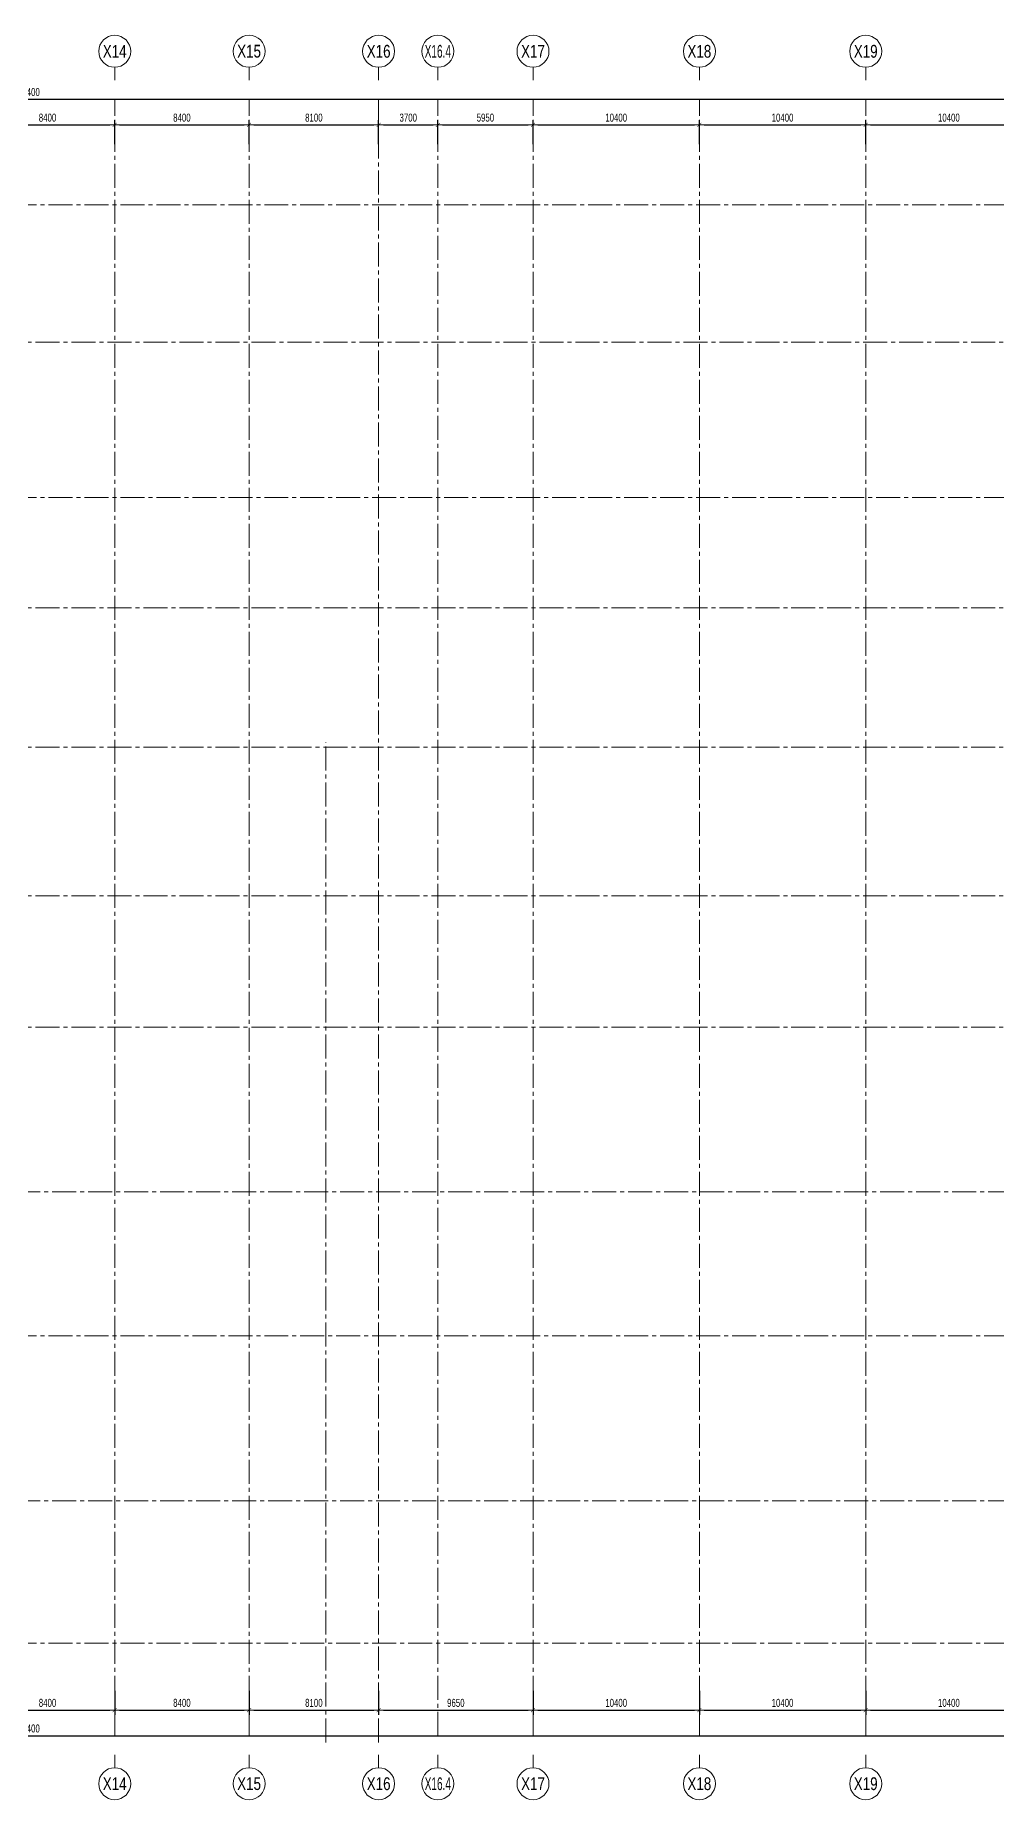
# Model space of a CAD drawing. Header units: millimetres. Extents: x -13196 to 230222, y -9787 to 100488.
# Drawn here: x 109234 to 169340, y -9787 to 100488 of the extents above; entities that cross this region are included whole.
import ezdxf
from ezdxf.enums import TextEntityAlignment as Align

# ---------------------------------------------------------------- set-up
doc = ezdxf.new("R2010")
doc.units = ezdxf.units.MM
doc.linetypes.add('CENTER2', pattern=[1.125, 0.75, -0.125, 0.125, -0.125])
doc.layers.get('Defpoints').update_dxf_attribs({"color": 151, "lineweight": 9})
for name, color, linetype, lineweight in [('NDC_S_AXIS', 5, 'CENTER2', 13), ('NDC_S_DIM', 1, 'Continuous', 15), ('NDC_S_SYMBOL', 1, 'Continuous', 15), ('NDC_S_TEXT SYMBOL', 7, 'Continuous', 20)]:
    doc.layers.add(name, color=color, linetype=linetype, lineweight=lineweight)
doc.styles.add('NDC_ANNO', font='', dxfattribs={"width": 0.8})
doc.styles.add('NDC_DIM', font='', dxfattribs={"width": 0.75})
doc.styles.get('NDC_ANNO').set_extended_font_data('Dotum')
doc.styles.get('NDC_DIM').set_extended_font_data('Dotum')
doc.dimstyles.new('NDC_dim_200', dxfattribs={"dimscale": 200, "dimtxt": 2.5, "dimasz": 1.5, "dimexe": 1.5, "dimexo": 2.5, "dimgap": 1, "dimtad": 1, "dimdec": 0, "dimzin": 0, "dimdsep": 46, "dimtxsty": 'NDC_DIM', "dimblk": 'DIMMARK', "dimcen": 0.09, "dimdle": 1.2, "dimclrd": 1, "dimclre": 1, "dimclrt": 3, "dimadec": 0, "dimazin": 0, "dimtfac": 1, "dimtdec": 0, "dimtix": 1, "dimtofl": 0, "dimtmove": 0, "dimatfit": 3, "dimfxl": 6, "dimfxlon": 1, "dimtolj": 1, "dimtzin": 0, "dimarcsym": 0})

# ---------------------------------------------------------------- blocks, each defined once
blk = doc.blocks.new('DIMMARK')
at = {"layer": 'NDC_S_DIM', "color": 1}
blk.add_line((-1.5, 0), (1, 0), dxfattribs=at)
at = {"layer": 'NDC_S_DIM', "color": 2, "const_width": 0.1}
blk.add_lwpolyline([(-0.42, -0.42), (0.42, 0.42)], dxfattribs=at)
blk = doc.blocks.new('*D384')
at = {"layer": 'Defpoints', "color": 0, "transparency": 16777216}
for p in [(217400, 96488), (0, 89900), (217400, 89900)]:
    blk.add_point(p, dxfattribs=at)
at = {"layer": 'NDC_S_DIM', "color": 1, "lineweight": -2, "transparency": 16777216}
for p, q in [((0, 95288), (0, 96788)), ((300, 96488), (217100, 96488)), ((217400, 95288), (217400, 96788))]:
    blk.add_line(p, q, dxfattribs=at)
at = {"layer": 'NDC_S_DIM', "color": 1, "lineweight": -2, "transparency": 16777216, "xscale": 300, "yscale": 300, "zscale": 300, "rotation": 180}
blk.add_blockref('DIMMARK', (0, 96488), dxfattribs=at)
at = {"layer": 'NDC_S_DIM', "color": 1, "lineweight": -2, "transparency": 16777216, "xscale": 300, "yscale": 300, "zscale": 300}
blk.add_blockref('DIMMARK', (217400, 96488), dxfattribs=at)
at = {"layer": 'NDC_S_DIM', "color": 3, "transparency": 16777216, "insert": (108700, 96938), "char_height": 500, "attachment_point": 5, "style": 'NDC_DIM'}
blk.add_mtext('\\A1;217400', dxfattribs=at)
blk = doc.blocks.new('*D415')
at = {"layer": 'Defpoints', "color": 0, "transparency": 16777216}
for p in [(0, 0), (217400, 0), (217400, -5787)]:
    blk.add_point(p, dxfattribs=at)
at = {"layer": 'NDC_S_DIM', "color": 1, "lineweight": -2, "transparency": 16777216}
for p, q in [((0, -4587), (0, -6087)), ((217400, -4587), (217400, -6087)), ((300, -5787), (217100, -5787))]:
    blk.add_line(p, q, dxfattribs=at)
at = {"layer": 'NDC_S_DIM', "color": 1, "lineweight": -2, "transparency": 16777216, "xscale": 300, "yscale": 300, "zscale": 300, "rotation": 180}
blk.add_blockref('DIMMARK', (0, -5787), dxfattribs=at)
at = {"layer": 'NDC_S_DIM', "color": 1, "lineweight": -2, "transparency": 16777216, "xscale": 300, "yscale": 300, "zscale": 300}
blk.add_blockref('DIMMARK', (217400, -5787), dxfattribs=at)
at = {"layer": 'NDC_S_DIM', "color": 3, "transparency": 16777216, "insert": (108700, -5337), "char_height": 500, "attachment_point": 5, "style": 'NDC_DIM'}
blk.add_mtext('\\A1;217400', dxfattribs=at)
blk = doc.blocks.new('*D358')
at = {"layer": 'Defpoints', "color": 0, "ltscale": 200, "transparency": 16777216}
for p in [(114200, 94888), (105800, 89900), (114200, 89900)]:
    blk.add_point(p, dxfattribs=at)
at = {"layer": 'NDC_S_DIM', "color": 1, "lineweight": -2, "ltscale": 200, "transparency": 16777216}
for p, q in [((105800, 93688), (105800, 95188)), ((106100, 94888), (113900, 94888)), ((114200, 93688), (114200, 95188))]:
    blk.add_line(p, q, dxfattribs=at)
at = {"layer": 'NDC_S_DIM', "color": 1, "lineweight": -2, "ltscale": 200, "transparency": 16777216, "xscale": 300, "yscale": 300, "zscale": 300, "rotation": 180}
blk.add_blockref('DIMMARK', (105800, 94888), dxfattribs=at)
at = {"layer": 'NDC_S_DIM', "color": 1, "lineweight": -2, "ltscale": 200, "transparency": 16777216, "xscale": 300, "yscale": 300, "zscale": 300}
blk.add_blockref('DIMMARK', (114200, 94888), dxfattribs=at)
at = {"layer": 'NDC_S_DIM', "color": 3, "ltscale": 200, "transparency": 16777216, "insert": (110000, 95338), "char_height": 500, "attachment_point": 5, "style": 'NDC_DIM'}
blk.add_mtext('\\A1;8400', dxfattribs=at)
blk = doc.blocks.new('*D365')
at = {"layer": 'Defpoints', "color": 0, "ltscale": 200, "transparency": 16777216}
for p in [(122600, 94888), (114200, 89900), (122600, 89900)]:
    blk.add_point(p, dxfattribs=at)
at = {"layer": 'NDC_S_DIM', "color": 1, "lineweight": -2, "ltscale": 200, "transparency": 16777216}
for p, q in [((114200, 93688), (114200, 95188)), ((114500, 94888), (122300, 94888)), ((122600, 93688), (122600, 95188))]:
    blk.add_line(p, q, dxfattribs=at)
at = {"layer": 'NDC_S_DIM', "color": 1, "lineweight": -2, "ltscale": 200, "transparency": 16777216, "xscale": 300, "yscale": 300, "zscale": 300, "rotation": 180}
blk.add_blockref('DIMMARK', (114200, 94888), dxfattribs=at)
at = {"layer": 'NDC_S_DIM', "color": 1, "lineweight": -2, "ltscale": 200, "transparency": 16777216, "xscale": 300, "yscale": 300, "zscale": 300}
blk.add_blockref('DIMMARK', (122600, 94888), dxfattribs=at)
at = {"layer": 'NDC_S_DIM', "color": 3, "ltscale": 200, "transparency": 16777216, "insert": (118400, 95338), "char_height": 500, "attachment_point": 5, "style": 'NDC_DIM'}
blk.add_mtext('\\A1;8400', dxfattribs=at)
blk = doc.blocks.new('*D366')
at = {"layer": 'Defpoints', "color": 0, "ltscale": 200, "transparency": 16777216}
for p in [(130700, 94888), (122600, 89900), (130700, 89900)]:
    blk.add_point(p, dxfattribs=at)
at = {"layer": 'NDC_S_DIM', "color": 1, "lineweight": -2, "ltscale": 200, "transparency": 16777216}
for p, q in [((122600, 93688), (122600, 95188)), ((122900, 94888), (130400, 94888)), ((130700, 93688), (130700, 95188))]:
    blk.add_line(p, q, dxfattribs=at)
at = {"layer": 'NDC_S_DIM', "color": 1, "lineweight": -2, "ltscale": 200, "transparency": 16777216, "xscale": 300, "yscale": 300, "zscale": 300, "rotation": 180}
blk.add_blockref('DIMMARK', (122600, 94888), dxfattribs=at)
at = {"layer": 'NDC_S_DIM', "color": 1, "lineweight": -2, "ltscale": 200, "transparency": 16777216, "xscale": 300, "yscale": 300, "zscale": 300}
blk.add_blockref('DIMMARK', (130700, 94888), dxfattribs=at)
at = {"layer": 'NDC_S_DIM', "color": 3, "ltscale": 200, "transparency": 16777216, "insert": (126650, 95338), "char_height": 500, "attachment_point": 5, "style": 'NDC_DIM'}
blk.add_mtext('\\A1;8100', dxfattribs=at)
blk = doc.blocks.new('*D367')
at = {"layer": 'Defpoints', "color": 0, "ltscale": 200, "transparency": 16777216}
for p in [(134400, 94888), (130700, 89900), (134400, 89900)]:
    blk.add_point(p, dxfattribs=at)
at = {"layer": 'NDC_S_DIM', "color": 1, "lineweight": -2, "ltscale": 200, "transparency": 16777216}
for p, q in [((130700, 93688), (130700, 95188)), ((131000, 94888), (134100, 94888)), ((134400, 93688), (134400, 95188))]:
    blk.add_line(p, q, dxfattribs=at)
at = {"layer": 'NDC_S_DIM', "color": 1, "lineweight": -2, "ltscale": 200, "transparency": 16777216, "xscale": 300, "yscale": 300, "zscale": 300, "rotation": 180}
blk.add_blockref('DIMMARK', (130700, 94888), dxfattribs=at)
at = {"layer": 'NDC_S_DIM', "color": 1, "lineweight": -2, "ltscale": 200, "transparency": 16777216, "xscale": 300, "yscale": 300, "zscale": 300}
blk.add_blockref('DIMMARK', (134400, 94888), dxfattribs=at)
at = {"layer": 'NDC_S_DIM', "color": 3, "ltscale": 200, "transparency": 16777216, "insert": (132550, 95338), "char_height": 500, "attachment_point": 5, "style": 'NDC_DIM'}
blk.add_mtext('\\A1;3700', dxfattribs=at)
blk = doc.blocks.new('*D368')
at = {"layer": 'Defpoints', "color": 0, "ltscale": 200, "transparency": 16777216}
for p in [(140350, 94888), (134400, 89900), (140350, 89900)]:
    blk.add_point(p, dxfattribs=at)
at = {"layer": 'NDC_S_DIM', "color": 1, "lineweight": -2, "ltscale": 200, "transparency": 16777216}
for p, q in [((134400, 93688), (134400, 95188)), ((134700, 94888), (140050, 94888)), ((140350, 93688), (140350, 95188))]:
    blk.add_line(p, q, dxfattribs=at)
at = {"layer": 'NDC_S_DIM', "color": 1, "lineweight": -2, "ltscale": 200, "transparency": 16777216, "xscale": 300, "yscale": 300, "zscale": 300, "rotation": 180}
blk.add_blockref('DIMMARK', (134400, 94888), dxfattribs=at)
at = {"layer": 'NDC_S_DIM', "color": 1, "lineweight": -2, "ltscale": 200, "transparency": 16777216, "xscale": 300, "yscale": 300, "zscale": 300}
blk.add_blockref('DIMMARK', (140350, 94888), dxfattribs=at)
at = {"layer": 'NDC_S_DIM', "color": 3, "ltscale": 200, "transparency": 16777216, "insert": (137375, 95338), "char_height": 500, "attachment_point": 5, "style": 'NDC_DIM'}
blk.add_mtext('\\A1;5950', dxfattribs=at)
blk = doc.blocks.new('*D369')
at = {"layer": 'Defpoints', "color": 0, "ltscale": 200, "transparency": 16777216}
for p in [(150750, 94888), (140350, 89900), (150750, 89900)]:
    blk.add_point(p, dxfattribs=at)
at = {"layer": 'NDC_S_DIM', "color": 1, "lineweight": -2, "ltscale": 200, "transparency": 16777216}
for p, q in [((140350, 93688), (140350, 95188)), ((140650, 94888), (150450, 94888)), ((150750, 93688), (150750, 95188))]:
    blk.add_line(p, q, dxfattribs=at)
at = {"layer": 'NDC_S_DIM', "color": 1, "lineweight": -2, "ltscale": 200, "transparency": 16777216, "xscale": 300, "yscale": 300, "zscale": 300, "rotation": 180}
blk.add_blockref('DIMMARK', (140350, 94888), dxfattribs=at)
at = {"layer": 'NDC_S_DIM', "color": 1, "lineweight": -2, "ltscale": 200, "transparency": 16777216, "xscale": 300, "yscale": 300, "zscale": 300}
blk.add_blockref('DIMMARK', (150750, 94888), dxfattribs=at)
at = {"layer": 'NDC_S_DIM', "color": 3, "ltscale": 200, "transparency": 16777216, "insert": (145550, 95338), "char_height": 500, "attachment_point": 5, "style": 'NDC_DIM'}
blk.add_mtext('\\A1;10400', dxfattribs=at)
blk = doc.blocks.new('*D370')
at = {"layer": 'Defpoints', "color": 0, "ltscale": 200, "transparency": 16777216}
for p in [(161150, 94888), (150750, 89900), (161150, 89900)]:
    blk.add_point(p, dxfattribs=at)
at = {"layer": 'NDC_S_DIM', "color": 1, "lineweight": -2, "ltscale": 200, "transparency": 16777216}
for p, q in [((150750, 93688), (150750, 95188)), ((151050, 94888), (160850, 94888)), ((161150, 93688), (161150, 95188))]:
    blk.add_line(p, q, dxfattribs=at)
at = {"layer": 'NDC_S_DIM', "color": 1, "lineweight": -2, "ltscale": 200, "transparency": 16777216, "xscale": 300, "yscale": 300, "zscale": 300, "rotation": 180}
blk.add_blockref('DIMMARK', (150750, 94888), dxfattribs=at)
at = {"layer": 'NDC_S_DIM', "color": 1, "lineweight": -2, "ltscale": 200, "transparency": 16777216, "xscale": 300, "yscale": 300, "zscale": 300}
blk.add_blockref('DIMMARK', (161150, 94888), dxfattribs=at)
at = {"layer": 'NDC_S_DIM', "color": 3, "ltscale": 200, "transparency": 16777216, "insert": (155950, 95338), "char_height": 500, "attachment_point": 5, "style": 'NDC_DIM'}
blk.add_mtext('\\A1;10400', dxfattribs=at)
blk = doc.blocks.new('*D371')
at = {"layer": 'Defpoints', "color": 0, "ltscale": 200, "transparency": 16777216}
for p in [(171550, 94888), (161150, 89900), (171550, 89900)]:
    blk.add_point(p, dxfattribs=at)
at = {"layer": 'NDC_S_DIM', "color": 1, "lineweight": -2, "ltscale": 200, "transparency": 16777216}
for p, q in [((161150, 93688), (161150, 95188)), ((161450, 94888), (171250, 94888)), ((171550, 93688), (171550, 95188))]:
    blk.add_line(p, q, dxfattribs=at)
at = {"layer": 'NDC_S_DIM', "color": 1, "lineweight": -2, "ltscale": 200, "transparency": 16777216, "xscale": 300, "yscale": 300, "zscale": 300, "rotation": 180}
blk.add_blockref('DIMMARK', (161150, 94888), dxfattribs=at)
at = {"layer": 'NDC_S_DIM', "color": 1, "lineweight": -2, "ltscale": 200, "transparency": 16777216, "xscale": 300, "yscale": 300, "zscale": 300}
blk.add_blockref('DIMMARK', (171550, 94888), dxfattribs=at)
at = {"layer": 'NDC_S_DIM', "color": 3, "ltscale": 200, "transparency": 16777216, "insert": (166350, 95338), "char_height": 500, "attachment_point": 5, "style": 'NDC_DIM'}
blk.add_mtext('\\A1;10400', dxfattribs=at)
blk = doc.blocks.new('*D345')
at = {"layer": 'Defpoints', "color": 0, "ltscale": 200, "transparency": 16777216}
for p in [(105800, 0), (114200, 0), (114200, -4187)]:
    blk.add_point(p, dxfattribs=at)
at = {"layer": 'NDC_S_DIM', "color": 1, "lineweight": -2, "ltscale": 200, "transparency": 16777216}
for p, q in [((105800, -2987), (105800, -4487)), ((114200, -2987), (114200, -4487)), ((106100, -4187), (113900, -4187))]:
    blk.add_line(p, q, dxfattribs=at)
at = {"layer": 'NDC_S_DIM', "color": 1, "lineweight": -2, "ltscale": 200, "transparency": 16777216, "xscale": 300, "yscale": 300, "zscale": 300, "rotation": 180}
blk.add_blockref('DIMMARK', (105800, -4187), dxfattribs=at)
at = {"layer": 'NDC_S_DIM', "color": 1, "lineweight": -2, "ltscale": 200, "transparency": 16777216, "xscale": 300, "yscale": 300, "zscale": 300}
blk.add_blockref('DIMMARK', (114200, -4187), dxfattribs=at)
at = {"layer": 'NDC_S_DIM', "color": 3, "ltscale": 200, "transparency": 16777216, "insert": (110000, -3737), "char_height": 500, "attachment_point": 5, "style": 'NDC_DIM'}
blk.add_mtext('\\A1;8400', dxfattribs=at)
blk = doc.blocks.new('*D346')
at = {"layer": 'Defpoints', "color": 0, "ltscale": 200, "transparency": 16777216}
for p in [(114200, 0), (122600, 0), (122600, -4187)]:
    blk.add_point(p, dxfattribs=at)
at = {"layer": 'NDC_S_DIM', "color": 1, "lineweight": -2, "ltscale": 200, "transparency": 16777216}
for p, q in [((114200, -2987), (114200, -4487)), ((122600, -2987), (122600, -4487)), ((114500, -4187), (122300, -4187))]:
    blk.add_line(p, q, dxfattribs=at)
at = {"layer": 'NDC_S_DIM', "color": 1, "lineweight": -2, "ltscale": 200, "transparency": 16777216, "xscale": 300, "yscale": 300, "zscale": 300, "rotation": 180}
blk.add_blockref('DIMMARK', (114200, -4187), dxfattribs=at)
at = {"layer": 'NDC_S_DIM', "color": 1, "lineweight": -2, "ltscale": 200, "transparency": 16777216, "xscale": 300, "yscale": 300, "zscale": 300}
blk.add_blockref('DIMMARK', (122600, -4187), dxfattribs=at)
at = {"layer": 'NDC_S_DIM', "color": 3, "ltscale": 200, "transparency": 16777216, "insert": (118400, -3737), "char_height": 500, "attachment_point": 5, "style": 'NDC_DIM'}
blk.add_mtext('\\A1;8400', dxfattribs=at)
blk = doc.blocks.new('*D347')
at = {"layer": 'Defpoints', "color": 0, "ltscale": 200, "transparency": 16777216}
for p in [(122600, 0), (130700, 0), (130700, -4187)]:
    blk.add_point(p, dxfattribs=at)
at = {"layer": 'NDC_S_DIM', "color": 1, "lineweight": -2, "ltscale": 200, "transparency": 16777216}
for p, q in [((122600, -2987), (122600, -4487)), ((130700, -2987), (130700, -4487)), ((122900, -4187), (130400, -4187))]:
    blk.add_line(p, q, dxfattribs=at)
at = {"layer": 'NDC_S_DIM', "color": 1, "lineweight": -2, "ltscale": 200, "transparency": 16777216, "xscale": 300, "yscale": 300, "zscale": 300, "rotation": 180}
blk.add_blockref('DIMMARK', (122600, -4187), dxfattribs=at)
at = {"layer": 'NDC_S_DIM', "color": 1, "lineweight": -2, "ltscale": 200, "transparency": 16777216, "xscale": 300, "yscale": 300, "zscale": 300}
blk.add_blockref('DIMMARK', (130700, -4187), dxfattribs=at)
at = {"layer": 'NDC_S_DIM', "color": 3, "ltscale": 200, "transparency": 16777216, "insert": (126650, -3737), "char_height": 500, "attachment_point": 5, "style": 'NDC_DIM'}
blk.add_mtext('\\A1;8100', dxfattribs=at)
blk = doc.blocks.new('*D348')
at = {"layer": 'Defpoints', "color": 0, "ltscale": 200, "transparency": 16777216}
for p in [(130700, 0), (140350, 0), (140350, -4187)]:
    blk.add_point(p, dxfattribs=at)
at = {"layer": 'NDC_S_DIM', "color": 1, "lineweight": -2, "ltscale": 200, "transparency": 16777216}
for p, q in [((130700, -2987), (130700, -4487)), ((140350, -2987), (140350, -4487)), ((131000, -4187), (140050, -4187))]:
    blk.add_line(p, q, dxfattribs=at)
at = {"layer": 'NDC_S_DIM', "color": 1, "lineweight": -2, "ltscale": 200, "transparency": 16777216, "xscale": 300, "yscale": 300, "zscale": 300, "rotation": 180}
blk.add_blockref('DIMMARK', (130700, -4187), dxfattribs=at)
at = {"layer": 'NDC_S_DIM', "color": 1, "lineweight": -2, "ltscale": 200, "transparency": 16777216, "xscale": 300, "yscale": 300, "zscale": 300}
blk.add_blockref('DIMMARK', (140350, -4187), dxfattribs=at)
at = {"layer": 'NDC_S_DIM', "color": 3, "ltscale": 200, "transparency": 16777216, "insert": (135525, -3737), "char_height": 500, "attachment_point": 5, "style": 'NDC_DIM'}
blk.add_mtext('\\A1;9650', dxfattribs=at)
blk = doc.blocks.new('*D349')
at = {"layer": 'Defpoints', "color": 0, "ltscale": 200, "transparency": 16777216}
for p in [(140350, 0), (150750, 0), (150750, -4187)]:
    blk.add_point(p, dxfattribs=at)
at = {"layer": 'NDC_S_DIM', "color": 1, "lineweight": -2, "ltscale": 200, "transparency": 16777216}
for p, q in [((140350, -2987), (140350, -4487)), ((150750, -2987), (150750, -4487)), ((140650, -4187), (150450, -4187))]:
    blk.add_line(p, q, dxfattribs=at)
at = {"layer": 'NDC_S_DIM', "color": 1, "lineweight": -2, "ltscale": 200, "transparency": 16777216, "xscale": 300, "yscale": 300, "zscale": 300, "rotation": 180}
blk.add_blockref('DIMMARK', (140350, -4187), dxfattribs=at)
at = {"layer": 'NDC_S_DIM', "color": 1, "lineweight": -2, "ltscale": 200, "transparency": 16777216, "xscale": 300, "yscale": 300, "zscale": 300}
blk.add_blockref('DIMMARK', (150750, -4187), dxfattribs=at)
at = {"layer": 'NDC_S_DIM', "color": 3, "ltscale": 200, "transparency": 16777216, "insert": (145550, -3737), "char_height": 500, "attachment_point": 5, "style": 'NDC_DIM'}
blk.add_mtext('\\A1;10400', dxfattribs=at)
blk = doc.blocks.new('*D350')
at = {"layer": 'Defpoints', "color": 0, "ltscale": 200, "transparency": 16777216}
for p in [(150750, 0), (161150, 0), (161150, -4187)]:
    blk.add_point(p, dxfattribs=at)
at = {"layer": 'NDC_S_DIM', "color": 1, "lineweight": -2, "ltscale": 200, "transparency": 16777216}
for p, q in [((150750, -2987), (150750, -4487)), ((161150, -2987), (161150, -4487)), ((151050, -4187), (160850, -4187))]:
    blk.add_line(p, q, dxfattribs=at)
at = {"layer": 'NDC_S_DIM', "color": 1, "lineweight": -2, "ltscale": 200, "transparency": 16777216, "xscale": 300, "yscale": 300, "zscale": 300, "rotation": 180}
blk.add_blockref('DIMMARK', (150750, -4187), dxfattribs=at)
at = {"layer": 'NDC_S_DIM', "color": 1, "lineweight": -2, "ltscale": 200, "transparency": 16777216, "xscale": 300, "yscale": 300, "zscale": 300}
blk.add_blockref('DIMMARK', (161150, -4187), dxfattribs=at)
at = {"layer": 'NDC_S_DIM', "color": 3, "ltscale": 200, "transparency": 16777216, "insert": (155950, -3737), "char_height": 500, "attachment_point": 5, "style": 'NDC_DIM'}
blk.add_mtext('\\A1;10400', dxfattribs=at)
blk = doc.blocks.new('*D359')
at = {"layer": 'Defpoints', "color": 0, "ltscale": 200, "transparency": 16777216}
for p in [(161150, 0), (171550, 0), (171550, -4187)]:
    blk.add_point(p, dxfattribs=at)
at = {"layer": 'NDC_S_DIM', "color": 1, "lineweight": -2, "ltscale": 200, "transparency": 16777216}
for p, q in [((161150, -2987), (161150, -4487)), ((171550, -2987), (171550, -4487)), ((161450, -4187), (171250, -4187))]:
    blk.add_line(p, q, dxfattribs=at)
at = {"layer": 'NDC_S_DIM', "color": 1, "lineweight": -2, "ltscale": 200, "transparency": 16777216, "xscale": 300, "yscale": 300, "zscale": 300, "rotation": 180}
blk.add_blockref('DIMMARK', (161150, -4187), dxfattribs=at)
at = {"layer": 'NDC_S_DIM', "color": 1, "lineweight": -2, "ltscale": 200, "transparency": 16777216, "xscale": 300, "yscale": 300, "zscale": 300}
blk.add_blockref('DIMMARK', (171550, -4187), dxfattribs=at)
at = {"layer": 'NDC_S_DIM', "color": 3, "ltscale": 200, "transparency": 16777216, "insert": (166350, -3737), "char_height": 500, "attachment_point": 5, "style": 'NDC_DIM'}
blk.add_mtext('\\A1;10400', dxfattribs=at)
blk = doc.blocks.new('*U257')
at = {"layer": 'NDC_S_SYMBOL'}
blk.add_line((0, 5), (0, 9), dxfattribs=at)
blk.add_circle((0, 0), 5, dxfattribs=at)
at = {"layer": 'NDC_S_TEXT SYMBOL', "color": 7, "style": 'NDC_ANNO', "width": 0.8}
blk.add_attdef('GRID', text='', height=4, dxfattribs=at).set_placement((0, 0), align=Align.MIDDLE)

msp = doc.modelspace()

# ---------------------------------------------------------------- linework, layer by layer
at = {"layer": 'NDC_S_AXIS', "ltscale": 2000}
for p, q in [((114200, -5787.4), (114200, 96487.5)), ((122600, -5787.4), (122600, 96487.5)), ((130700, -6202.8), (130700, 96487.5)), ((134400, -5787.4), (134400, 96487.5)), ((140350, -5787.4), (140350, 96487.5)), ((150750, -5787.4), (150750, 96487.5)), ((161150, -5787.4), (161150, 96487.5)), ((-9195.9, 89900), (226862.3, 89900)), ((89000, 81300), (226862.3, 81300)), ((-9195.9, 71600), (226862.3, 71600)), ((89000, 64700), (226862.3, 64700)), ((127400, -6202.8), (127400, 56300)), ((89000, 56000), (226862.3, 56000)), ((89000, 46700), (226862.3, 46700)), ((89000, 38500), (226862.3, 38500)), ((105800, 28200), (226862.3, 28200)), ((-9195.9, 19200), (226862.3, 19200)), ((105800, 8900), (226862.3, 8900)), ((-9195.9, 0), (226862.3, 0))]:
    msp.add_line(p, q, dxfattribs=at)

# ---------------------------------------------------------------- block references
at = {"layer": 'NDC_S_AXIS'}
ref = msp.add_blockref('*U257', (114200, 99487.5), dxfattribs=dict(at, xscale=-200, yscale=200, zscale=200, rotation=180))
ref.add_attrib('GRID', 'X14', dxfattribs={"layer": 'NDC_S_TEXT SYMBOL', "color": 7, "height": 800, "style": 'NDC_ANNO', "width": 0.8}).set_placement((114200, 99487.5), align=Align.MIDDLE)
ref = msp.add_blockref('*U257', (122600, 99487.5), dxfattribs=dict(at, xscale=-200, yscale=200, zscale=200, rotation=180))
ref.add_attrib('GRID', 'X15', dxfattribs={"layer": 'NDC_S_TEXT SYMBOL', "color": 7, "height": 800, "style": 'NDC_ANNO', "width": 0.8}).set_placement((122600, 99487.5), align=Align.MIDDLE)
ref = msp.add_blockref('*U257', (130700, 99487.5), dxfattribs=dict(at, xscale=-200, yscale=200, zscale=200, rotation=180))
ref.add_attrib('GRID', 'X16', dxfattribs={"layer": 'NDC_S_TEXT SYMBOL', "color": 7, "height": 800, "style": 'NDC_ANNO', "width": 0.8}).set_placement((130700, 99487.5), align=Align.MIDDLE)
ref = msp.add_blockref('*U257', (134400, 99487.5), dxfattribs=dict(at, xscale=-200, yscale=200, zscale=200, rotation=180))
ref.add_attrib('GRID', 'X16.4', dxfattribs={"layer": 'NDC_S_TEXT SYMBOL', "color": 7, "height": 800, "style": 'NDC_ANNO', "width": 0.6}).set_placement((134400, 99487.5), align=Align.MIDDLE)
ref = msp.add_blockref('*U257', (140350, 99487.5), dxfattribs=dict(at, xscale=-200, yscale=200, zscale=200, rotation=180))
ref.add_attrib('GRID', 'X17', dxfattribs={"layer": 'NDC_S_TEXT SYMBOL', "color": 7, "height": 800, "style": 'NDC_ANNO', "width": 0.8}).set_placement((140350, 99487.5), align=Align.MIDDLE)
ref = msp.add_blockref('*U257', (150750, 99487.5), dxfattribs=dict(at, xscale=-200, yscale=200, zscale=200, rotation=180))
ref.add_attrib('GRID', 'X18', dxfattribs={"layer": 'NDC_S_TEXT SYMBOL', "color": 7, "height": 800, "style": 'NDC_ANNO', "width": 0.8}).set_placement((150750, 99487.5), align=Align.MIDDLE)
ref = msp.add_blockref('*U257', (161150, 99487.5), dxfattribs=dict(at, xscale=-200, yscale=200, zscale=200, rotation=180))
ref.add_attrib('GRID', 'X19', dxfattribs={"layer": 'NDC_S_TEXT SYMBOL', "color": 7, "height": 800, "style": 'NDC_ANNO', "width": 0.8}).set_placement((161150, 99487.5), align=Align.MIDDLE)
at = {"layer": 'NDC_S_AXIS', "xscale": 200, "yscale": 200, "zscale": 200}
for p, values in [((114200, -8787.4), {'GRID': 'X14'}), ((122600, -8787.4), {'GRID': 'X15'}), ((130700, -8787.4), {'GRID': 'X16'}), ((140350, -8787.4), {'GRID': 'X17'}), ((150750, -8787.4), {'GRID': 'X18'}), ((161150, -8787.4), {'GRID': 'X19'})]:
    msp.add_blockref('*U257', p, dxfattribs=at).add_auto_attribs(values)
at = {"layer": 'NDC_S_AXIS'}
ref = msp.add_blockref('*U257', (134400, -8787.4), dxfattribs=dict(at, xscale=200, yscale=200, zscale=200))
ref.add_attrib('GRID', 'X16.4', dxfattribs={"layer": 'NDC_S_TEXT SYMBOL', "color": 7, "height": 800, "style": 'NDC_ANNO', "width": 0.6}).set_placement((134400, -8787.4), align=Align.MIDDLE)

# ---------------------------------------------------------------- dimensions: what is measured, and where the dimension line sits
at = {"layer": 'NDC_S_DIM'}
for base, p1, p2, picture, middle in [((217400, 96487.5), (0, 89900), (217400, 89900), '*D384', (108700, 96937.9)), ((217400, -5787.4), (0, 0), (217400, 0), '*D415', (108700, -5337))]:
    dim = msp.add_linear_dim(base=base, p1=p1, p2=p2, dimstyle='NDC_dim_200', dxfattribs=at)
    dim.commit()
    dim.dimension.update_dxf_attribs({"geometry": picture, "text_midpoint": middle})
at = {"layer": 'NDC_S_DIM', "ltscale": 200}
for base, p1, p2, picture, middle in [((114200, 94887.5), (105800, 89900), (114200, 89900), '*D358', (110000, 95337.9)), ((122600, 94887.5), (114200, 89900), (122600, 89900), '*D365', (118400, 95337.9)), ((130700, 94887.5), (122600, 89900), (130700, 89900), '*D366', (126650, 95337.9)), ((134400, 94887.5), (130700, 89900), (134400, 89900), '*D367', (132550, 95337.9)), ((140350, 94887.5), (134400, 89900), (140350, 89900), '*D368', (137375, 95337.9)), ((150750, 94887.5), (140350, 89900), (150750, 89900), '*D369', (145550, 95337.9)), ((161150, 94887.5), (150750, 89900), (161150, 89900), '*D370', (155950, 95337.9)), ((171550, 94887.5), (161150, 89900), (171550, 89900), '*D371', (166350, 95337.9)), ((114200, -4187.4), (105800, 0), (114200, 0), '*D345', (110000, -3737)), ((122600, -4187.4), (114200, 0), (122600, 0), '*D346', (118400, -3737)), ((130700, -4187.4), (122600, 0), (130700, 0), '*D347', (126650, -3737)), ((140350, -4187.4), (130700, 0), (140350, 0), '*D348', (135525, -3737)), ((150750, -4187.4), (140350, 0), (150750, 0), '*D349', (145550, -3737)), ((161150, -4187.4), (150750, 0), (161150, 0), '*D350', (155950, -3737)), ((171550, -4187.4), (161150, 0), (171550, 0), '*D359', (166350, -3737))]:
    dim = msp.add_linear_dim(base=base, p1=p1, p2=p2, dimstyle='NDC_dim_200', override={"dimtmove": 1}, dxfattribs=at)
    dim.commit()
    dim.dimension.update_dxf_attribs({"geometry": picture, "text_midpoint": middle})

doc.saveas('drawing.dxf')
